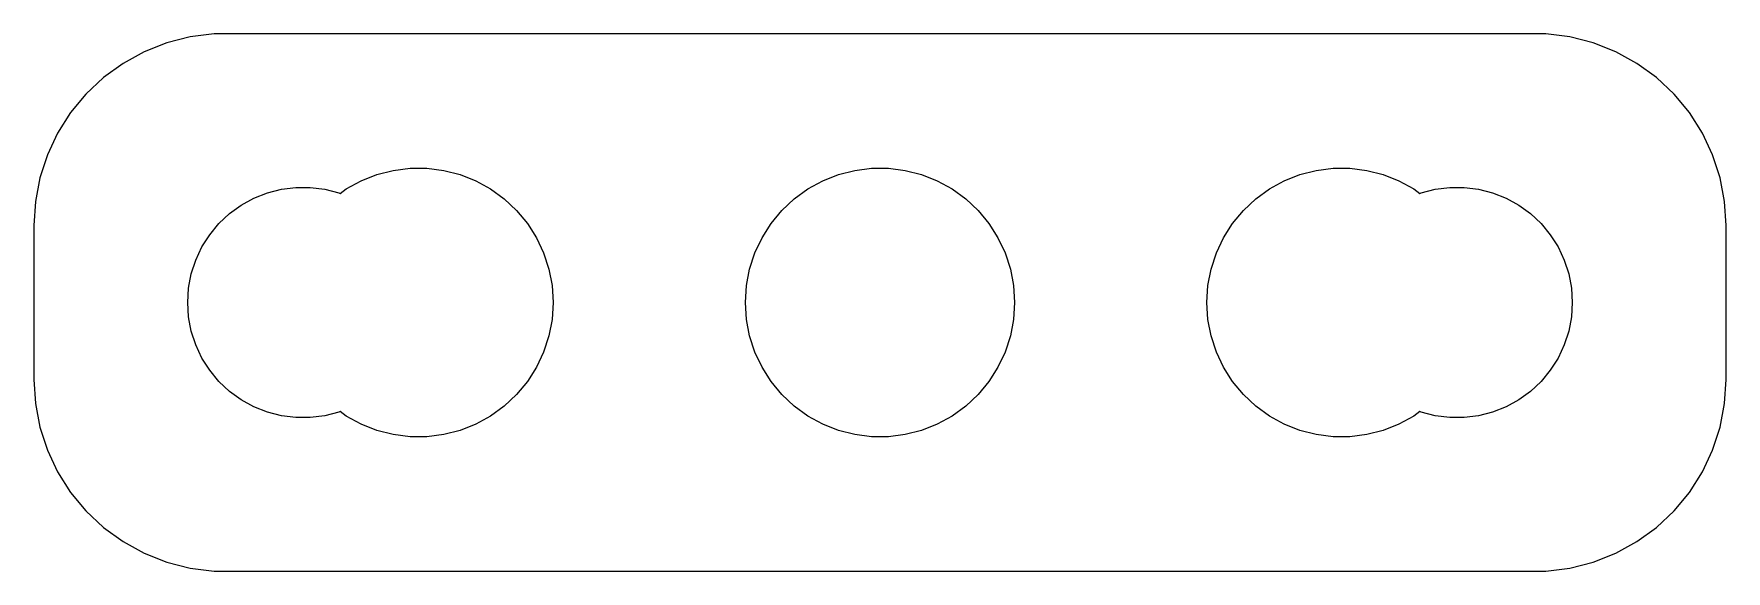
# Model space of a CAD drawing. Header units: metres. Extents: x -22 to 22, y 17 to 31.
import ezdxf

# ---------------------------------------------------------------- set-up
doc = ezdxf.new("R2010")
doc.units = ezdxf.units.M

msp = doc.modelspace()

# ---------------------------------------------------------------- linework, layer by layer
for p, q in [((-17.9369, 30.9114), (-18.5451, 30.7553)), ((-17.3139, 30.9901), (-17.9369, 30.9114)), ((17.3139, 30.9901), (-17.3139, 30.9901)), ((17.9369, 30.9114), (17.3139, 30.9901)), ((18.5451, 30.7553), (17.9369, 30.9114)), ((-19.1289, 30.5241), (-19.6791, 30.2216)), ((-18.5451, 30.7553), (-19.1289, 30.5241)), ((19.1289, 30.5241), (18.5451, 30.7553)), ((19.6791, 30.2216), (19.1289, 30.5241)), ((-19.6791, 30.2216), (-20.1871, 29.8526)), ((20.1871, 29.8526), (19.6791, 30.2216)), ((-20.1871, 29.8526), (-20.6448, 29.4227)), ((20.6448, 29.4227), (20.1871, 29.8526)), ((-20.6448, 29.4227), (-21.0451, 28.9389)), ((21.0451, 28.9389), (20.6448, 29.4227)), ((-21.0451, 28.9389), (-21.3815, 28.4088)), ((21.3815, 28.4088), (21.0451, 28.9389)), ((-21.3815, 28.4088), (-21.6489, 27.8406)), ((21.6489, 27.8406), (21.3815, 28.4088)), ((-21.6489, 27.8406), (-21.8429, 27.2434)), ((21.8429, 27.2434), (21.6489, 27.8406)), ((-13.4902, 27.1669), (-13.0816, 27.3287)), ((-13.0816, 27.3287), (-12.6558, 27.438)), ((-12.6558, 27.438), (-12.2198, 27.4931)), ((-12.2198, 27.4931), (-11.7802, 27.4931)), ((-11.7802, 27.4931), (-11.3442, 27.438)), ((-11.3442, 27.438), (-10.9184, 27.3287)), ((-10.9184, 27.3287), (-10.5098, 27.1669)), ((-1.49022, 27.1669), (-1.08156, 27.3287)), ((-1.08156, 27.3287), (-0.65582, 27.438)), ((-0.65582, 27.438), (-0.21976, 27.4931)), ((-0.21976, 27.4931), (0.21976, 27.4931)), ((0.21976, 27.4931), (0.65582, 27.438)), ((0.65582, 27.438), (1.08156, 27.3287)), ((1.08156, 27.3287), (1.49022, 27.1669)), ((10.5098, 27.1669), (10.9184, 27.3287)), ((10.9184, 27.3287), (11.3442, 27.438)), ((11.3442, 27.438), (11.7802, 27.4931)), ((11.7802, 27.4931), (12.2198, 27.4931)), ((12.2198, 27.4931), (12.6558, 27.438)), ((12.6558, 27.438), (13.0816, 27.3287)), ((13.0816, 27.3287), (13.4902, 27.1669)), ((-21.8429, 27.2434), (-21.9606, 26.6267)), ((-16.2773, 26.7145), (-15.927, 26.8532)), ((-15.927, 26.8532), (-15.5621, 26.9469)), ((-15.5621, 26.9469), (-15.1884, 26.9941)), ((-15.1884, 26.9941), (-14.8116, 26.9941)), ((-14.8116, 26.9941), (-14.4379, 26.9469)), ((-14.4379, 26.9469), (-14.0729, 26.8532)), ((-14.0729, 26.8532), (-14.0359, 26.8385)), ((-14.0359, 26.8385), (-13.8754, 26.9551)), ((-13.8754, 26.9551), (-13.4902, 27.1669)), ((-10.5098, 27.1669), (-10.1246, 26.9551)), ((-10.1246, 26.9551), (-9.76901, 26.6968)), ((-2.23097, 26.6968), (-1.87538, 26.9551)), ((-1.87538, 26.9551), (-1.49022, 27.1669)), ((1.49022, 27.1669), (1.87538, 26.9551)), ((1.87538, 26.9551), (2.23097, 26.6968)), ((9.76901, 26.6968), (10.1246, 26.9551)), ((10.1246, 26.9551), (10.5098, 27.1669)), ((13.4902, 27.1669), (13.8754, 26.9551)), ((13.8754, 26.9551), (14.0359, 26.8385)), ((14.0359, 26.8385), (14.0729, 26.8532)), ((14.0729, 26.8532), (14.4379, 26.9469)), ((14.4379, 26.9469), (14.8116, 26.9941)), ((14.8116, 26.9941), (15.1884, 26.9941)), ((15.1884, 26.9941), (15.5621, 26.9469)), ((15.5621, 26.9469), (15.927, 26.8532)), ((15.927, 26.8532), (16.2773, 26.7145)), ((21.9606, 26.6267), (21.8429, 27.2434)), ((-21.9606, 26.6267), (-22, 26)), ((-16.9123, 26.3115), (-16.6075, 26.533)), ((-16.6075, 26.533), (-16.2773, 26.7145)), ((-9.76901, 26.6968), (-9.44861, 26.3959)), ((-2.55138, 26.3959), (-2.23097, 26.6968)), ((2.23097, 26.6968), (2.55138, 26.3959)), ((9.44861, 26.3959), (9.76901, 26.6968)), ((16.2773, 26.7145), (16.6075, 26.533)), ((16.6075, 26.533), (16.9123, 26.3115)), ((22, 26), (21.9606, 26.6267)), ((-22, 26), (-22, 22)), ((-17.427, 25.7634), (-17.1869, 26.0536)), ((-17.1869, 26.0536), (-16.9123, 26.3115)), ((-9.44861, 26.3959), (-9.16843, 26.0572)), ((-9.16843, 26.0572), (-8.93292, 25.6861)), ((-3.06706, 25.6861), (-2.83156, 26.0572)), ((-2.83156, 26.0572), (-2.55138, 26.3959)), ((2.55138, 26.3959), (2.83156, 26.0572)), ((2.83156, 26.0572), (3.06706, 25.6861)), ((8.93292, 25.6861), (9.16843, 26.0572)), ((9.16843, 26.0572), (9.44861, 26.3959)), ((16.9123, 26.3115), (17.1869, 26.0536)), ((17.1869, 26.0536), (17.427, 25.7634)), ((22, 22), (22, 26)), ((-17.6289, 25.4453), (-17.427, 25.7634)), ((-8.93292, 25.6861), (-8.74577, 25.2884)), ((-3.25421, 25.2884), (-3.06706, 25.6861)), ((3.06706, 25.6861), (3.25421, 25.2884)), ((8.74577, 25.2884), (8.93292, 25.6861)), ((17.427, 25.7634), (17.6289, 25.4453)), ((-17.9057, 24.7461), (-17.7893, 25.1044)), ((-17.7893, 25.1044), (-17.6289, 25.4453)), ((-8.74577, 25.2884), (-8.60995, 24.8704)), ((-3.39003, 24.8704), (-3.25421, 25.2884)), ((3.25421, 25.2884), (3.39003, 24.8704)), ((8.60995, 24.8704), (8.74577, 25.2884)), ((17.6289, 25.4453), (17.7893, 25.1044)), ((17.7893, 25.1044), (17.9057, 24.7461)), ((-17.9763, 24.376), (-17.9057, 24.7461)), ((-8.60995, 24.8704), (-8.52759, 24.4387)), ((-3.4724, 24.4387), (-3.39003, 24.8704)), ((3.39003, 24.8704), (3.4724, 24.4387)), ((8.52759, 24.4387), (8.60995, 24.8704)), ((17.9057, 24.7461), (17.9763, 24.376)), ((-18, 24), (-17.9763, 24.376)), ((-8.52759, 24.4387), (-8.5, 24)), ((-3.5, 24), (-3.4724, 24.4387)), ((3.4724, 24.4387), (3.5, 24)), ((8.5, 24), (8.52759, 24.4387)), ((17.9763, 24.376), (18, 24)), ((-17.9763, 23.624), (-18, 24)), ((-8.5, 24), (-8.52759, 23.5613)), ((-3.4724, 23.5613), (-3.5, 24)), ((3.5, 24), (3.4724, 23.5613)), ((8.52759, 23.5613), (8.5, 24)), ((18, 24), (17.9763, 23.624)), ((-17.9057, 23.2539), (-17.9763, 23.624)), ((-8.52759, 23.5613), (-8.60995, 23.1296)), ((-3.39003, 23.1296), (-3.4724, 23.5613)), ((3.4724, 23.5613), (3.39003, 23.1296)), ((8.60995, 23.1296), (8.52759, 23.5613)), ((17.9763, 23.624), (17.9057, 23.2539)), ((-17.7893, 22.8956), (-17.9057, 23.2539)), ((-17.6289, 22.5547), (-17.7893, 22.8956)), ((-8.60995, 23.1296), (-8.74577, 22.7116)), ((-3.25421, 22.7116), (-3.39003, 23.1296)), ((3.39003, 23.1296), (3.25421, 22.7116)), ((8.74577, 22.7116), (8.60995, 23.1296)), ((17.7893, 22.8956), (17.6289, 22.5547)), ((17.9057, 23.2539), (17.7893, 22.8956)), ((-17.427, 22.2366), (-17.6289, 22.5547)), ((-8.74577, 22.7116), (-8.93292, 22.3139)), ((-3.06706, 22.3139), (-3.25421, 22.7116)), ((3.25421, 22.7116), (3.06706, 22.3139)), ((8.93292, 22.3139), (8.74577, 22.7116)), ((17.6289, 22.5547), (17.427, 22.2366)), ((-22, 22), (-21.9606, 21.3733)), ((-17.1869, 21.9464), (-17.427, 22.2366)), ((-8.93292, 22.3139), (-9.16843, 21.9428)), ((-2.83156, 21.9428), (-3.06706, 22.3139)), ((3.06706, 22.3139), (2.83156, 21.9428)), ((9.16843, 21.9428), (8.93292, 22.3139)), ((17.427, 22.2366), (17.1869, 21.9464)), ((21.9606, 21.3733), (22, 22)), ((-16.9123, 21.6885), (-17.1869, 21.9464)), ((-16.6075, 21.467), (-16.9123, 21.6885)), ((-9.44861, 21.6041), (-9.76901, 21.3032)), ((-9.16843, 21.9428), (-9.44861, 21.6041)), ((-2.55138, 21.6041), (-2.83156, 21.9428)), ((-2.23097, 21.3032), (-2.55138, 21.6041)), ((2.55138, 21.6041), (2.23097, 21.3032)), ((2.83156, 21.9428), (2.55138, 21.6041)), ((9.44861, 21.6041), (9.16843, 21.9428)), ((9.76901, 21.3032), (9.44861, 21.6041)), ((16.9123, 21.6885), (16.6075, 21.467)), ((17.1869, 21.9464), (16.9123, 21.6885)), ((-21.9606, 21.3733), (-21.8429, 20.7566)), ((-16.2773, 21.2855), (-16.6075, 21.467)), ((-15.927, 21.1468), (-16.2773, 21.2855)), ((-15.5621, 21.0531), (-15.927, 21.1468)), ((-14.0729, 21.1468), (-14.4379, 21.0531)), ((-14.0359, 21.1615), (-14.0729, 21.1468)), ((-13.8754, 21.0449), (-14.0359, 21.1615)), ((-9.76901, 21.3032), (-10.1246, 21.0449)), ((-1.87538, 21.0449), (-2.23097, 21.3032)), ((2.23097, 21.3032), (1.87538, 21.0449)), ((10.1246, 21.0449), (9.76901, 21.3032)), ((14.0359, 21.1615), (13.8754, 21.0449)), ((14.0729, 21.1468), (14.0359, 21.1615)), ((14.4379, 21.0531), (14.0729, 21.1468)), ((15.927, 21.1468), (15.5621, 21.0531)), ((16.2773, 21.2855), (15.927, 21.1468)), ((16.6075, 21.467), (16.2773, 21.2855)), ((21.8429, 20.7566), (21.9606, 21.3733)), ((-21.8429, 20.7566), (-21.6489, 20.1594)), ((-15.1884, 21.0059), (-15.5621, 21.0531)), ((-14.8116, 21.0059), (-15.1884, 21.0059)), ((-14.4379, 21.0531), (-14.8116, 21.0059)), ((-13.4902, 20.8331), (-13.8754, 21.0449)), ((-13.0816, 20.6713), (-13.4902, 20.8331)), ((-10.5098, 20.8331), (-10.9184, 20.6713)), ((-10.1246, 21.0449), (-10.5098, 20.8331)), ((-1.49022, 20.8331), (-1.87538, 21.0449)), ((-1.08156, 20.6713), (-1.49022, 20.8331)), ((1.49022, 20.8331), (1.08156, 20.6713)), ((1.87538, 21.0449), (1.49022, 20.8331)), ((10.5098, 20.8331), (10.1246, 21.0449)), ((10.9184, 20.6713), (10.5098, 20.8331)), ((13.4902, 20.8331), (13.0816, 20.6713)), ((13.8754, 21.0449), (13.4902, 20.8331)), ((14.8116, 21.0059), (14.4379, 21.0531)), ((15.1884, 21.0059), (14.8116, 21.0059)), ((15.5621, 21.0531), (15.1884, 21.0059)), ((21.6489, 20.1594), (21.8429, 20.7566)), ((-12.6558, 20.562), (-13.0816, 20.6713)), ((-12.2198, 20.5069), (-12.6558, 20.562)), ((-11.7802, 20.5069), (-12.2198, 20.5069)), ((-11.3442, 20.562), (-11.7802, 20.5069)), ((-10.9184, 20.6713), (-11.3442, 20.562)), ((-0.65582, 20.562), (-1.08156, 20.6713)), ((-0.21976, 20.5069), (-0.65582, 20.562)), ((0.21976, 20.5069), (-0.21976, 20.5069)), ((0.65582, 20.562), (0.21976, 20.5069)), ((1.08156, 20.6713), (0.65582, 20.562)), ((11.3442, 20.562), (10.9184, 20.6713)), ((11.7802, 20.5069), (11.3442, 20.562)), ((12.2198, 20.5069), (11.7802, 20.5069)), ((12.6558, 20.562), (12.2198, 20.5069)), ((13.0816, 20.6713), (12.6558, 20.562)), ((-21.6489, 20.1594), (-21.3815, 19.5912)), ((21.3815, 19.5912), (21.6489, 20.1594)), ((-21.3815, 19.5912), (-21.0451, 19.0611)), ((21.0451, 19.0611), (21.3815, 19.5912)), ((-21.0451, 19.0611), (-20.6448, 18.5773)), ((20.6448, 18.5773), (21.0451, 19.0611)), ((-20.6448, 18.5773), (-20.1871, 18.1474)), ((20.1871, 18.1474), (20.6448, 18.5773)), ((-20.1871, 18.1474), (-19.6791, 17.7784)), ((19.6791, 17.7784), (20.1871, 18.1474)), ((-19.6791, 17.7784), (-19.1289, 17.4759)), ((19.1289, 17.4759), (19.6791, 17.7784)), ((-19.1289, 17.4759), (-18.5451, 17.2447)), ((-18.5451, 17.2447), (-17.9369, 17.0886)), ((17.9369, 17.0886), (18.5451, 17.2447)), ((18.5451, 17.2447), (19.1289, 17.4759)), ((-17.9369, 17.0886), (-17.3139, 17.0099)), ((-17.3139, 17.0099), (17.3139, 17.0099)), ((17.3139, 17.0099), (17.9369, 17.0886))]:
    msp.add_line(p, q)

doc.saveas('drawing.dxf')
